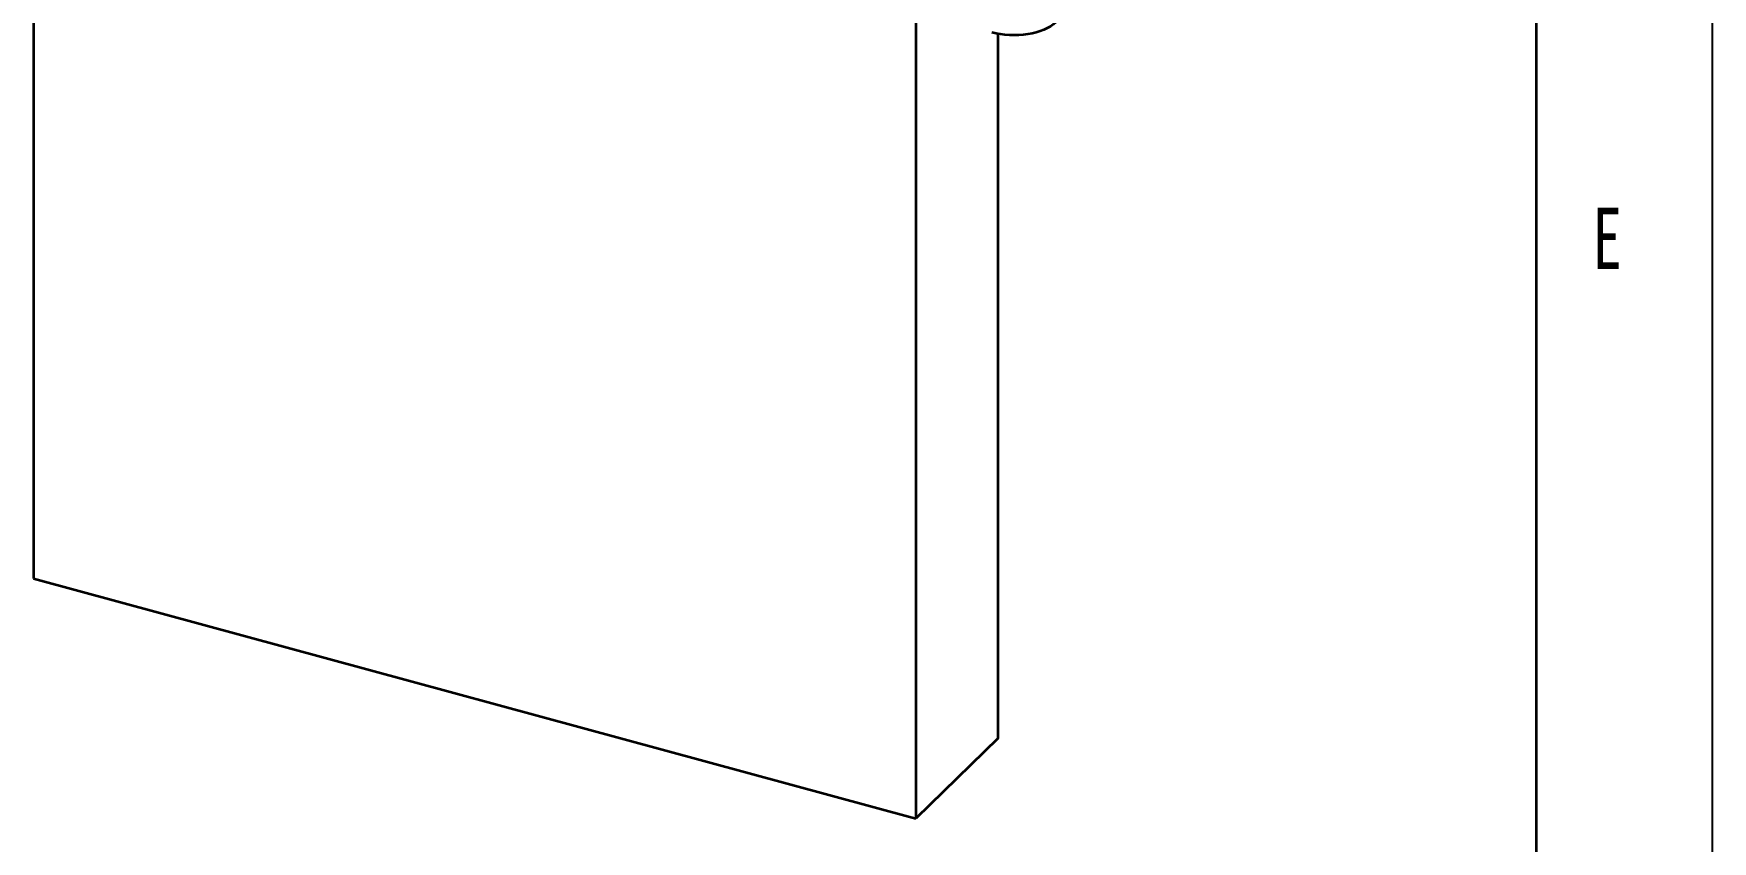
# Model space of a CAD drawing. Header units: millimetres. Extents: x 0 to 4752, y 0 to 3360.
# Drawn here: x 3989 to 4752, y 570 to 938 of the extents above; entities that cross this region are included whole.
import ezdxf

# ---------------------------------------------------------------- set-up
doc = ezdxf.new("R2010")
doc.units = ezdxf.units.MM
doc.header["$LTSCALE"] = 8
doc.layers.add('图框线', color=5, linetype='Continuous', lineweight=35)
doc.layers.add('细线', color=5, linetype='Continuous')
doc.styles.add('SLDTEXTSTYLE4', font='TXT', dxfattribs={"width": 0.7})

# ---------------------------------------------------------------- blocks, each defined once
blk = doc.blocks.new('工程图视图10')
at = {"color": 7, "linetype": 'Continuous', "lineweight": 35}
for p, q in [((-514.1, 335.54), (-514.1, -304.16)), ((-113.17, 226.57), (-113.17, -413.13)), ((-75.83, -376.69), (-75.83, -56.5)), ((-514.1, -304.16), (-113.17, -413.13)), ((-75.83, -376.69), (-113.17, -413.13))]:
    blk.add_line(p, q, dxfattribs=at)
at = {"color": 7, "linetype": 'Continuous', "lineweight": 35, "flags": 128}
blk.add_lwpolyline([(-49.76, -51.29), (-50.82, -52.21), (-52.06, -53.08), (-53.46, -53.89), (-55, -54.61), (-56.68, -55.26), (-58.47, -55.82), (-60.36, -56.29), (-62.32, -56.66), (-64.35, -56.92), (-66.42, -57.09), (-68.51, -57.15), (-70.6, -57.1), (-72.68, -56.95), (-74.71, -56.69), (-76.68, -56.33), (-78.58, -55.88)], dxfattribs=at)

msp = doc.modelspace()

# ---------------------------------------------------------------- linework, layer by layer
at = {"layer": '图框线'}
msp.add_line((4672, 80), (4672, 3280), dxfattribs=at)
at = {"layer": '细线'}
msp.add_line((4752, 0), (4752, 3360), dxfattribs=at)

# ---------------------------------------------------------------- block references
at = {"color": 7, "linetype": 'Continuous', "lineweight": 35}
msp.add_blockref('工程图视图10', (4503.199805, 994.11156), dxfattribs=at)

# ---------------------------------------------------------------- texts
at = {"layer": '细线', "insert": (4697.574625, 858.671047), "char_height": 28, "attachment_point": 1, "style": 'SLDTEXTSTYLE4'}
msp.add_mtext('E', dxfattribs=at)

doc.saveas('drawing.dxf')
